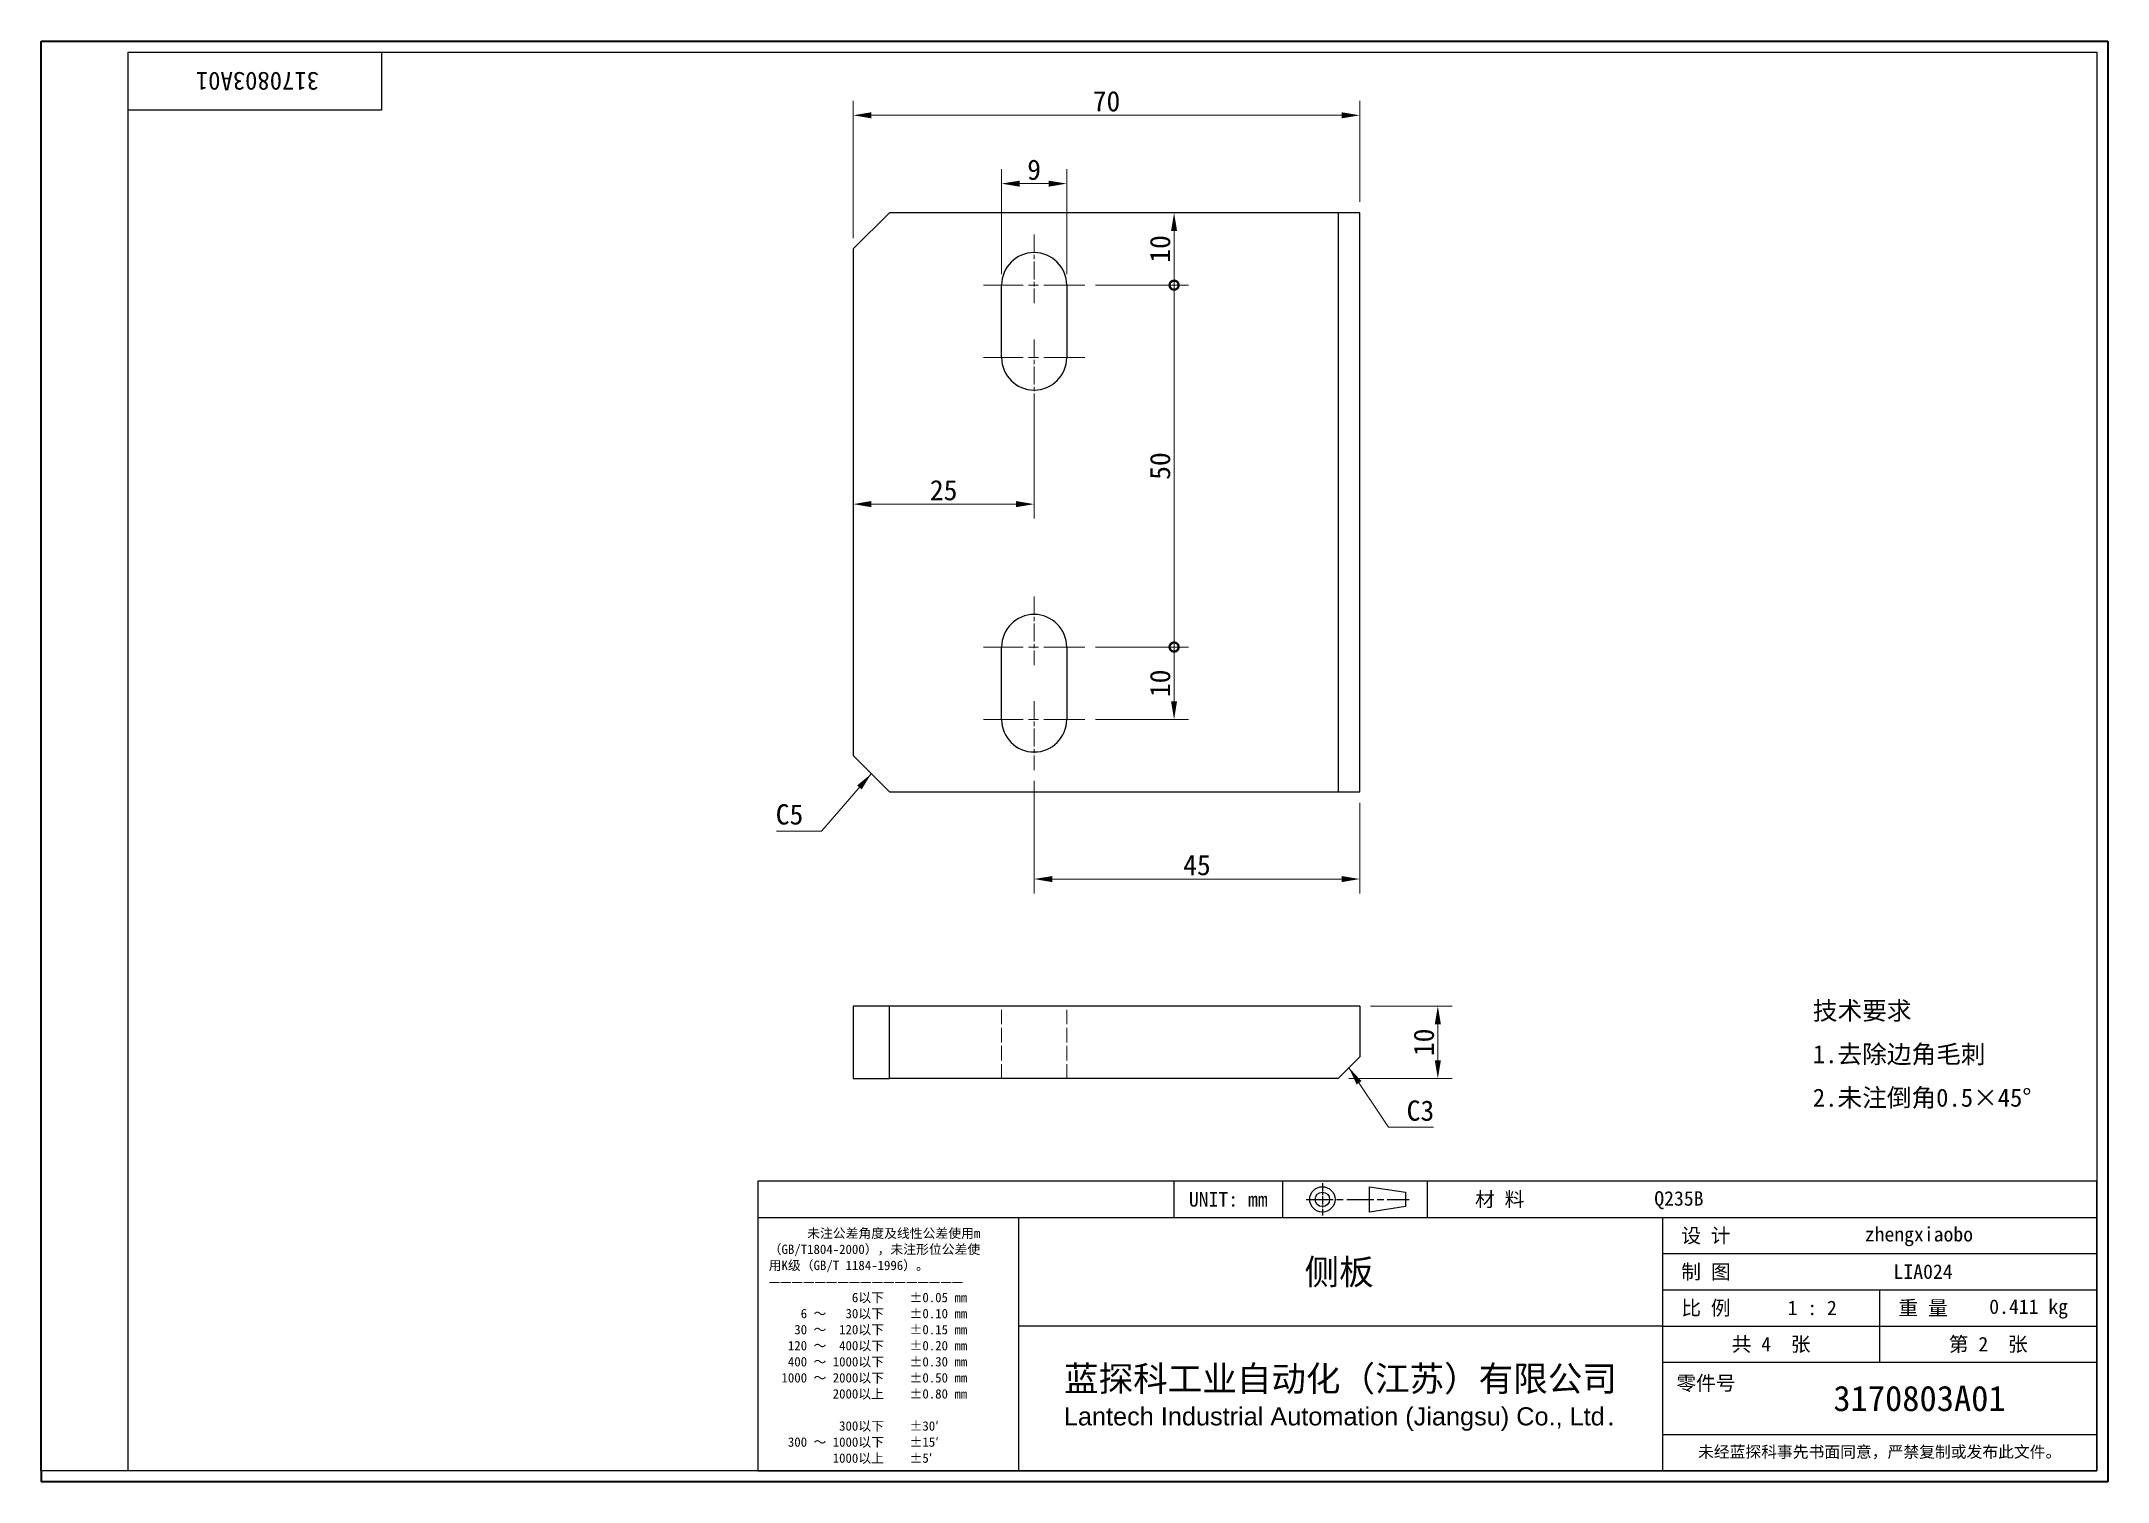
# Model space of a CAD drawing. Header units: millimetres. Extents: x 6 to 292, y 5 to 205.
import ezdxf
from ezdxf.enums import TextEntityAlignment as Align

# ---------------------------------------------------------------- set-up
doc = ezdxf.new("R2010")
doc.units = ezdxf.units.MM
doc.linetypes.add('CHAIN', pattern=[0.3543, 0.2362, -0.0295, 0.0591, -0.0295])
doc.linetypes.add('DASHED', pattern=[0.2067, 0.1654, -0.0413])
for name, color, linetype, lineweight in [('1', 7, 'Continuous', 18), ('可见 (ISO)', 7, 'Continuous', 25), ('图框 (ISO)', 7, 'Continuous', 35), ('标题 (ISO)', 7, 'Continuous', 25)]:
    doc.layers.add(name, color=color, linetype=linetype, lineweight=lineweight)
for name, color, linetype, lineweight, true_color in [('中心标记 (ISO)', 1, 'CHAIN', 18, 0xff0000), ('尺寸 (ISO)', 7, 'Continuous', 18, 0x008000), ('符号 (ISO)', 7, 'Continuous', 18, 0x008000), ('隐藏 (ISO)', 5, 'DASHED', 18, 0x0000ff)]:
    doc.layers.add(name, color=color, linetype=linetype, lineweight=lineweight, true_color=true_color)
doc.styles.add('文本样式164', font='SimSun.ttf')
doc.styles.add('文本样式165', font='SimSun.ttf')
doc.styles.add('文本样式74', font='SimSun.ttf')
doc.styles.add('最新国标', font='simfang.ttf')
doc.styles.add('注释文本 (ISO)', font='simfang.ttf')
doc.dimstyles.new('默认 (GB)', dxfattribs={"dimtxt": 2.8, "dimasz": 2.5, "dimexe": 2, "dimexo": 1.5, "dimgap": 0.5, "dimtad": 1, "dimtoh": 1, "dimdsep": 46, "dimtxsty": '最新国标', "dimcen": 0.09, "dimdle": 10, "dimclrd": 256, "dimclre": 256, "dimclrt": 256, "dimaunit": 1, "dimadec": 3, "dimazin": 2, "dimtfac": 0.535714, "dimtdec": 3, "dimtmove": 0, "dimatfit": 3, "dimfxl": 0, "dimtolj": 1, "dimlwd": -1, "dimlwe": -1, "dimarcsym": 0})
doc.dimstyles.new('默认 (GB)$7', dxfattribs={"dimtxt": 2.8, "dimasz": 2.5, "dimexe": 2, "dimexo": 1.5, "dimgap": 0.5, "dimtad": 1, "dimtoh": 1, "dimdsep": 46, "dimtxsty": '最新国标', "dimcen": 0.09, "dimdle": 10, "dimclrd": 256, "dimclre": 256, "dimclrt": 256, "dimaunit": 1, "dimadec": 3, "dimazin": 2, "dimtfac": 0.535714, "dimtdec": 3, "dimtmove": 0, "dimatfit": 3, "dimfxl": 0, "dimtolj": 1, "dimlwd": -1, "dimlwe": -1, "dimarcsym": 0})

# ---------------------------------------------------------------- blocks, each defined once
blk = doc.blocks.new('图框 最新国标')
at = {"layer": '图框 (ISO)'}
for p, q in [((6, 7), (6, 204.5)), ((6, 204.5), (291.5, 204.5)), ((291.5, 204.5), (291.5, 5.5)), ((6, 7), (6, 5.5)), ((6, 7), (6, 5.5)), ((291.5, 5.5), (6, 5.5))]:
    blk.add_line(p, q, dxfattribs=at)
at = {"layer": '图框 (ISO)', "color": 7, "linetype": 'Continuous', "lineweight": 25}
for p, q in [((18, 203), (290, 203)), ((18, 7), (18, 203)), ((18, 203), (290, 203)), ((53, 203), (53, 195)), ((290, 203), (290, 7)), ((290, 203), (290, 7)), ((53, 195), (18, 195)), ((290, 7), (6, 7)), ((290, 7), (18, 7))]:
    blk.add_line(p, q, dxfattribs=at)
at = {"layer": '图框 (ISO)', "style": '文本样式74'}
blk.add_attdef('零件代号_001', (44.36, 200.25), '', height=2.5, rotation=180, dxfattribs=at)
blk = doc.blocks.new('标题栏 最新国标')
at = {"layer": '标题 (ISO)'}
for p, q in [((381.98, -183.84), (196.98, -183.84)), ((196.98, -183.84), (196.98, -223.84)), ((254.48, -183.84), (254.48, -188.84)), ((269.48, -183.84), (269.48, -188.84)), ((281.48, -188.09), (281.48, -184.59)), ((281.48, -184.59), (286.48, -185.34)), ((286.48, -185.34), (286.48, -187.34)), ((289.48, -183.84), (289.48, -188.84)), ((381.98, -223.84), (381.98, -183.84)), ((383.48, -183.84), (383.48, -225.34)), ((286.48, -187.34), (281.48, -188.09)), ((196.98, -188.84), (381.98, -188.84)), ((232.98, -188.84), (232.98, -223.84)), ((321.98, -188.84), (321.98, -223.84)), ((321.98, -193.84), (381.98, -193.84)), ((321.98, -198.84), (381.98, -198.84)), ((351.98, -198.84), (351.98, -208.84)), ((321.98, -203.84), (232.98, -203.84)), ((321.98, -203.84), (381.98, -203.84)), ((321.98, -208.84), (381.98, -208.84)), ((321.98, -218.84), (381.98, -218.84)), ((196.98, -223.84), (381.98, -223.84)), ((383.48, -225.34), (196.98, -225.34))]:
    blk.add_line(p, q, dxfattribs=at)
at = {"layer": '标题 (ISO)', "linetype": 'CHAIN', "ltscale": 5.000333}
blk.add_line((274.98, -184.09), (274.98, -188.59), dxfattribs=at)
at = {"layer": '标题 (ISO)', "linetype": 'CHAIN', "ltscale": 15.834605}
blk.add_line((272.73, -186.34), (286.98, -186.34), dxfattribs=at)
at = {"layer": '标题 (ISO)'}
for radius in [1.75, 1]:
    blk.add_circle((274.98, -186.34), radius, dxfattribs=at)
at = {"layer": '1', "style": '文本样式164'}
for s, p in [('UNIT: mm', (261.98, -186.34)), ('材 料', (299.48, -186.34)), ('设 计', (327.98, -191.34)), ('制 图', (327.98, -196.34)), ('比 例', (327.98, -201.34)), ('重 量', (357.98, -201.34)), ('共 4  张', (336.98, -206.34)), ('第 2  张', (366.98, -206.34))]:
    blk.add_text(s, height=2, dxfattribs=at).set_placement(p, align=Align.MIDDLE_CENTER)
at = {"layer": '标题 (ISO)', "style": '注释文本 (ISO)'}
for s, insert, char_height, attachment_point, line_spacing_factor in [('\\fSimSun|b0|i0;{\\H1.3000;      未注公差角度及线性公差使用m\\P}\\fSimSun|b0|i0;{\\H1.3000;（GB/T1804-2000），未注形位公差使\\P}\\fSimSun|b0|i0;{\\H1.3000;用K级（GB/T 1184-1996）。\\P}\\fSimSun|b0|i0;{\\H1.3000;—————————————————\\P}\\fSimSun|b0|i0;{\\H1.3000;             6以下    ±0.05 mm\\P}\\fSimSun|b0|i0;{\\H1.3000;     6 ～   30以下    ±0.10 mm\\P}\\fSimSun|b0|i0;{\\H1.3000;    30 ～  120以下    ±0.15 mm\\P}\\fSimSun|b0|i0;{\\H1.3000;   120 ～  400以下    ±0.20 mm\\P}\\fSimSun|b0|i0;{\\H1.3000;   400 ～ 1000以下    ±0.30 mm\\P}\\fSimSun|b0|i0;{\\H1.3000;  1000 ～ 2000以下    ±0.50 mm\\P}\\fSimSun|b0|i0;{\\H1.3000;          2000以上    ±0.80 mm\\P}\\fSimSun|b0|i0;{\\H1.3000;\\P}\\fSimSun|b0|i0;{\\H1.3000;           300以下    ±30′\\P}\\fSimSun|b0|i0;{\\H1.3000;   300 ～ 1000以下    ±15′\\P}\\fSimSun|b0|i0;{\\H1.3000;          1000以上    ±5′}', (198.48, -206.63), 1.3, 4, 1.023913), ('{\\fMicrosoft YaHei|b0|i0|c134|p34;\\H1.75x;蓝探科工业自动化（江苏）有限公司\\P\\fArial|b0|i0|c0|p34;\\H0.71429x;Lantech Industrial Automation (Jiangsu) Co., Ltd\\fFangSong|b0|i0|c134|p49;.\\H1.15195x; }', (277.48, -213.84), 2, 5, 0.978695)]:
    blk.add_mtext(s, dxfattribs=dict(at, insert=insert, char_height=char_height, attachment_point=attachment_point, line_spacing_factor=line_spacing_factor))
at = {"layer": '标题 (ISO)', "attachment_point": 5, "style": '注释文本 (ISO)'}
for s, insert, char_height in [('\\fFangSong|b0|i0;LIA024', (357.98, -196.34), 2), ('\\fFangSong|b0|i0;零件号', (327.98, -211.84), 2), ('\\fSimSun|b0|i0;{\\H1.6000;未经蓝探科事先书面同意，严禁复制或发布此文件。}', (351.98, -221.34), 1.6)]:
    blk.add_mtext(s, dxfattribs=dict(at, insert=insert, char_height=char_height))
at = {"layer": '标题 (ISO)'}
for tag, p, height, style in [('材料_001', (320.84, -187.21), 2, '注释文本 (ISO)'), ('设计人_001', (349.92, -192.16), 2, '注释文本 (ISO)'), ('库存编号_001', (272.52, -198.11), 3.5, '文本样式165'), ('视图比例_001', (339.26, -202.33), 2, '注释文本 (ISO)'), ('质量\\P3;_001', (367.12, -202.16), 2, '注释文本 (ISO)'), ('零件代号_001', (345.58, -215.59), 3.5, '文本样式165')]:
    blk.add_attdef(tag, p, '', height=height, dxfattribs=dict(at, style=style))
blk = doc.blocks.new('*D5')
at = {"layer": 'Defpoints', "color": 0, "transparency": 16777216}
for p in [(188.17, 194.28), (188.17, 180.81), (118.17, 175.81)]:
    blk.add_point(p, dxfattribs=at)
at = {"layer": '尺寸 (ISO)', "color": 116, "true_color": 0x00803f, "transparency": 16777216}
for p, q in [((118.17, 177.31), (118.17, 196.28)), ((120.67, 194.28), (185.67, 194.28)), ((188.17, 182.31), (188.17, 196.28))]:
    blk.add_line(p, q, dxfattribs=at)
for points in [[(120.67, 194.7), (120.67, 193.86), (118.17, 194.28)], [(185.67, 194.7), (185.67, 193.86), (188.17, 194.28)]]:
    blk.add_solid(points, dxfattribs=at)
at = {"layer": '尺寸 (ISO)', "transparency": 16777216, "insert": (153.17, 196.2), "char_height": 2.8, "attachment_point": 5, "style": '最新国标'}
blk.add_mtext('\\A1;70', dxfattribs=at)
blk = doc.blocks.new('*D6')
at = {"layer": 'Defpoints', "color": 0, "transparency": 16777216}
for p in [(143.17, 156.31), (118.17, 140.56), (143.17, 140.56)]:
    blk.add_point(p, dxfattribs=at)
at = {"layer": '尺寸 (ISO)', "color": 116, "true_color": 0x00803f, "transparency": 16777216}
for p, q in [((143.17, 154.81), (143.17, 138.56)), ((120.67, 140.56), (140.67, 140.56))]:
    blk.add_line(p, q, dxfattribs=at)
for points in [[(120.67, 140.98), (120.67, 140.14), (118.17, 140.56)], [(140.67, 140.98), (140.67, 140.14), (143.17, 140.56)]]:
    blk.add_solid(points, dxfattribs=at)
at = {"layer": '尺寸 (ISO)', "transparency": 16777216, "insert": (130.67, 142.47), "char_height": 2.8, "attachment_point": 5, "style": '最新国标'}
blk.add_mtext('\\A1;25', dxfattribs=at)
blk = doc.blocks.new('_DotSmall')
at = {"color": 0, "linetype": 'ByBlock', "const_width": 0.5}
blk.add_lwpolyline([(-0.0625, 0, 1), (0.0625, 0, 1)], format="xyb", close=True, dxfattribs=at)
blk = doc.blocks.new('*D7')
at = {"layer": 'Defpoints', "color": 0, "transparency": 16777216}
for p in [(150.17, 120.81), (162.51, 120.81), (150.17, 110.81)]:
    blk.add_point(p, dxfattribs=at)
at = {"layer": '尺寸 (ISO)', "color": 116, "true_color": 0x00803f, "transparency": 16777216}
for p, q in [((151.67, 120.81), (164.51, 120.81)), ((162.51, 113.31), (162.51, 120.81)), ((151.67, 110.81), (164.51, 110.81))]:
    blk.add_line(p, q, dxfattribs=at)
blk.add_solid([(162.09, 113.31), (162.92, 113.31), (162.51, 110.81)], dxfattribs=at)
at = {"layer": '尺寸 (ISO)', "color": 116, "true_color": 0x00803f, "transparency": 16777216, "xscale": 2.5, "yscale": 2.5, "zscale": 2.5, "rotation": 90}
blk.add_blockref('_DotSmall', (162.51, 120.81), dxfattribs=at)
at = {"layer": '尺寸 (ISO)', "transparency": 16777216, "insert": (160.59, 115.8), "char_height": 2.8, "attachment_point": 5, "rotation": 90, "style": '最新国标'}
blk.add_mtext('\\A1;10', dxfattribs=at)
blk = doc.blocks.new('*D9')
at = {"layer": 'Defpoints', "color": 0, "transparency": 16777216}
for p in [(123.17, 180.81), (162.51, 180.81), (150.17, 170.81)]:
    blk.add_point(p, dxfattribs=at)
at = {"layer": '尺寸 (ISO)', "color": 116, "true_color": 0x00803f, "transparency": 16777216}
for p, q in [((162.51, 170.81), (162.51, 178.31)), ((151.67, 170.81), (164.51, 170.81))]:
    blk.add_line(p, q, dxfattribs=at)
blk.add_solid([(162.09, 178.31), (162.92, 178.31), (162.51, 180.81)], dxfattribs=at)
at = {"layer": '尺寸 (ISO)', "color": 116, "true_color": 0x00803f, "transparency": 16777216, "xscale": 2.5, "yscale": 2.5, "zscale": 2.5, "rotation": 270}
blk.add_blockref('_DotSmall', (162.51, 170.81), dxfattribs=at)
at = {"layer": '尺寸 (ISO)', "transparency": 16777216, "insert": (160.59, 175.82), "char_height": 2.8, "attachment_point": 5, "rotation": 90, "style": '最新国标'}
blk.add_mtext('\\A1;10', dxfattribs=at)
blk = doc.blocks.new('*D10')
at = {"layer": 'Defpoints', "color": 0, "transparency": 16777216}
for p in [(150.17, 170.81), (162.51, 170.81), (150.17, 120.81)]:
    blk.add_point(p, dxfattribs=at)
at = {"layer": '尺寸 (ISO)', "color": 116, "true_color": 0x00803f, "transparency": 16777216}
for p, q in [((151.67, 170.81), (164.51, 170.81)), ((162.51, 120.81), (162.51, 170.81)), ((151.67, 120.81), (164.51, 120.81))]:
    blk.add_line(p, q, dxfattribs=at)
at = {"layer": '尺寸 (ISO)', "color": 116, "true_color": 0x00803f, "transparency": 16777216, "xscale": 2.5, "yscale": 2.5, "zscale": 2.5}
for p, rotation in [((162.51, 170.81), 90), ((162.51, 120.81), 270)]:
    blk.add_blockref('_DotSmall', p, dxfattribs=dict(at, rotation=rotation))
at = {"layer": '尺寸 (ISO)', "transparency": 16777216, "insert": (160.59, 145.82), "char_height": 2.8, "attachment_point": 5, "rotation": 90, "style": '最新国标'}
blk.add_mtext('\\A1;50', dxfattribs=at)
blk = doc.blocks.new('*D11')
at = {"layer": 'Defpoints', "color": 0, "transparency": 16777216}
for p in [(147.67, 184.84), (138.67, 170.81), (147.67, 170.81)]:
    blk.add_point(p, dxfattribs=at)
at = {"layer": '尺寸 (ISO)', "color": 116, "true_color": 0x00803f, "transparency": 16777216}
for p, q in [((138.67, 172.31), (138.67, 186.84)), ((147.67, 172.31), (147.67, 186.84)), ((141.17, 184.84), (145.17, 184.84))]:
    blk.add_line(p, q, dxfattribs=at)
for points in [[(141.17, 185.25), (141.17, 184.42), (138.67, 184.84)], [(145.17, 185.25), (145.17, 184.42), (147.67, 184.84)]]:
    blk.add_solid(points, dxfattribs=at)
at = {"layer": '尺寸 (ISO)', "transparency": 16777216, "insert": (143.17, 186.75), "char_height": 2.8, "attachment_point": 5, "style": '最新国标'}
blk.add_mtext('\\A1;9', dxfattribs=at)
blk = doc.blocks.new('*D12')
at = {"layer": 'Defpoints', "color": 0, "transparency": 16777216}
for p in [(188.17, 71.2), (185.17, 61.2), (198.95, 61.2)]:
    blk.add_point(p, dxfattribs=at)
at = {"layer": '尺寸 (ISO)', "color": 116, "true_color": 0x00803f, "transparency": 16777216}
for p, q in [((189.67, 71.2), (200.95, 71.2)), ((198.95, 68.7), (198.95, 63.7)), ((186.67, 61.2), (200.95, 61.2))]:
    blk.add_line(p, q, dxfattribs=at)
for points in [[(198.53, 68.7), (199.37, 68.7), (198.95, 71.2)], [(198.53, 63.7), (199.37, 63.7), (198.95, 61.2)]]:
    blk.add_solid(points, dxfattribs=at)
at = {"layer": '尺寸 (ISO)', "transparency": 16777216, "insert": (197.03, 66.2), "char_height": 2.8, "attachment_point": 5, "rotation": 90, "style": '最新国标'}
blk.add_mtext('\\A1;10', dxfattribs=at)
blk = doc.blocks.new('*D13')
at = {"layer": 'Defpoints', "color": 0, "transparency": 16777216}
for p in [(143.17, 103.81), (188.17, 100.81), (188.17, 88.76)]:
    blk.add_point(p, dxfattribs=at)
at = {"layer": '尺寸 (ISO)', "color": 116, "true_color": 0x00803f, "transparency": 16777216}
for p, q in [((143.17, 102.31), (143.17, 86.76)), ((188.17, 99.31), (188.17, 86.76)), ((145.67, 88.76), (185.67, 88.76))]:
    blk.add_line(p, q, dxfattribs=at)
for points in [[(145.67, 89.17), (145.67, 88.34), (143.17, 88.76)], [(185.67, 89.17), (185.67, 88.34), (188.17, 88.76)]]:
    blk.add_solid(points, dxfattribs=at)
at = {"layer": '尺寸 (ISO)', "transparency": 16777216, "insert": (165.67, 90.67), "char_height": 2.8, "attachment_point": 5, "style": '最新国标'}
blk.add_mtext('\\A1;45', dxfattribs=at)

msp = doc.modelspace()

# ---------------------------------------------------------------- linework, layer by layer
at = {"layer": '中心标记 (ISO)', "ltscale": 10.556371}
for p, q in [((143.173, 177.813), (143.173, 168.313)), ((143.173, 163.313), (143.173, 153.813)), ((143.173, 127.813), (143.173, 118.313)), ((143.173, 113.313), (143.173, 103.813)), ((143.173, 113.313), (143.173, 103.813))]:
    msp.add_line(p, q, dxfattribs=at)
at = {"layer": '中心标记 (ISO)', "ltscale": 23.990969}
for p, q in [((150.173, 170.813), (136.173, 170.813)), ((150.173, 160.813), (136.173, 160.813)), ((150.173, 120.813), (136.173, 120.813)), ((150.173, 110.813), (136.173, 110.813)), ((150.173, 110.813), (136.173, 110.813))]:
    msp.add_line(p, q, dxfattribs=at)
at = {"layer": '可见 (ISO)'}
for p, q in [((118.173, 175.813), (123.173, 180.813)), ((185.173, 180.813), (123.173, 180.813)), ((185.173, 180.813), (185.173, 100.813)), ((188.173, 180.813), (185.173, 180.813)), ((188.173, 100.813), (188.173, 180.813)), ((118.173, 175.813), (118.173, 105.813)), ((138.673, 160.813), (138.673, 170.813)), ((147.673, 170.813), (147.673, 160.813)), ((138.673, 110.813), (138.673, 120.813)), ((147.673, 120.813), (147.673, 110.813)), ((123.173, 100.813), (118.173, 105.813)), ((123.173, 100.813), (185.173, 100.813)), ((185.173, 100.813), (188.173, 100.813)), ((118.173, 71.198), (118.173, 61.198)), ((123.173, 71.198), (118.173, 71.198)), ((123.173, 61.198), (123.173, 71.198)), ((188.173, 71.198), (123.173, 71.198)), ((188.173, 71.198), (188.173, 64.198)), ((188.173, 64.198), (185.173, 61.198)), ((118.173, 61.198), (123.173, 61.198)), ((185.173, 61.198), (123.173, 61.198))]:
    msp.add_line(p, q, dxfattribs=at)
for centre, start, end in [((143.173, 170.813), 0, 180), ((143.173, 160.813), 180, 0), ((143.173, 120.813), 0, 180), ((143.173, 110.813), 180, 0)]:
    msp.add_arc(centre, 4.5, start, end, dxfattribs=at)
at = {"layer": '隐藏 (ISO)', "ltscale": 12.094824}
for p, q in [((138.673, 61.198), (138.673, 71.198)), ((147.673, 61.198), (147.673, 71.198))]:
    msp.add_line(p, q, dxfattribs=at)

# ---------------------------------------------------------------- block references
for name, p, values in [('图框 最新国标', (0, 0), {'零件代号_001': '3170803A01'}), ('标题栏 最新国标', (-91.983, 230.844), {'零件代号_001': '3170803A01', '库存编号_001': '侧板', '质量\\P3;_001': '0.411 kg', '视图比例_001': '1 : 2', '设计人_001': 'zhengxiaobo', '材料_001': 'Q235B'})]:
    msp.add_blockref(name, p).add_auto_attribs(values)

# ---------------------------------------------------------------- texts
at = {"layer": '符号 (ISO)', "char_height": 2.8, "style": '最新国标'}
for s, insert, attachment_point in [('C5', (111.278, 99.093), 3), ('C3', (194.641, 58.168), 1)]:
    msp.add_mtext(s, dxfattribs=dict(at, insert=insert, attachment_point=attachment_point))
at = {"layer": '符号 (ISO)', "insert": (250.763, 64.412), "char_height": 2.5, "width": 35.55556, "attachment_point": 4, "line_spacing_factor": 1.441304, "style": '注释文本 (ISO)'}
msp.add_mtext('\\fFangSong|b0|i0;{\\H2.5000;技术要求\\P}\\fFangSong|b0|i0;{\\H2.5000;1.去除边角毛刺\\P}\\fFangSong|b0|i0;{\\H2.5000;2.未注倒角0.5×45°}', dxfattribs=at)

# ---------------------------------------------------------------- dimensions: what is measured, and where the dimension line sits
at = {"layer": '尺寸 (ISO)', "color": 116, "true_color": 0x00803f}
for base, p1, p2, angle, override, picture, middle in [((188.173, 194.279), (118.173, 175.813), (188.173, 180.813), 180, {"dimgap": 0.5, "dimtoh": 0, "dimdec": 2, "dimtol": 0, "dimlim": 0, "dimtp": 0, "dimtm": 0, "dimtdec": 3, "dimtofl": 0, "dimatfit": 1}, '*D5', (153.173, 194.279)), ((162.508, 180.813), (150.173, 170.813), (123.173, 180.813), 90, {"dimgap": 0.5, "dimtoh": 0, "dimdec": 2, "dimblk1": 'DotSmall', "dimsah": 1, "dimdle": 0, "dimse2": 1, "dimtol": 0, "dimlim": 0, "dimtp": 0, "dimtm": 0, "dimtdec": 3, "dimtofl": 0, "dimatfit": 1}, '*D9', (162.508, 175.823)), ((162.508, 170.813), (150.173, 120.813), (150.173, 170.813), 90, {"dimgap": 0.5, "dimtoh": 0, "dimdec": 2, "dimblk1": 'DotSmall', "dimblk2": 'DotSmall', "dimsah": 1, "dimdle": 0, "dimtol": 0, "dimlim": 0, "dimtp": 0, "dimtm": 0, "dimtdec": 3, "dimtofl": 0, "dimatfit": 1}, '*D10', (162.508, 145.823)), ((143.173, 140.559), (118.173, 140.559), (143.173, 156.313), 180, {"dimgap": 0.5, "dimtoh": 0, "dimdec": 2, "dimse1": 1, "dimtol": 0, "dimlim": 0, "dimtp": 0, "dimtm": 0, "dimtdec": 3, "dimtofl": 0, "dimatfit": 1}, '*D6', (130.673, 140.559)), ((162.508, 120.813), (150.173, 110.813), (150.173, 120.813), 90, {"dimgap": 0.5, "dimtoh": 0, "dimdec": 2, "dimblk2": 'DotSmall', "dimsah": 1, "dimdle": 0, "dimtol": 0, "dimlim": 0, "dimtp": 0, "dimtm": 0, "dimtdec": 3, "dimtofl": 0, "dimatfit": 1}, '*D7', (162.508, 115.803)), ((188.173, 88.758), (143.173, 103.813), (188.173, 100.813), 180, {"dimgap": 0.5, "dimtoh": 0, "dimdec": 2, "dimtol": 0, "dimlim": 0, "dimtp": 0, "dimtm": 0, "dimtdec": 3, "dimtofl": 0, "dimatfit": 1}, '*D13', (165.673, 88.758)), ((198.95, 61.198), (188.173, 71.198), (185.173, 61.198), 90, {"dimgap": 0.5, "dimtoh": 0, "dimdec": 2, "dimtol": 0, "dimlim": 0, "dimtp": 0, "dimtm": 0, "dimtdec": 3, "dimtofl": 0, "dimatfit": 1}, '*D12', (198.95, 66.198))]:
    dim = msp.add_linear_dim(base=base, p1=p1, p2=p2, angle=angle, dimstyle='默认 (GB)', override=override, dxfattribs=at)
    dim.commit()
    dim.dimension.update_dxf_attribs({"geometry": picture, "text_midpoint": middle, "dimtype": 160})
dim = msp.add_linear_dim(base=(147.673, 184.838), p1=(138.673, 170.813), p2=(147.673, 170.813), dimstyle='默认 (GB)', override={"dimgap": 0.5, "dimtoh": 0, "dimdec": 2, "dimtol": 0, "dimlim": 0, "dimtp": 0, "dimtm": 0, "dimtdec": 3, "dimtofl": 0, "dimatfit": 1}, dxfattribs=at)
dim.commit()
dim.dimension.update_dxf_attribs({"geometry": '*D11', "text_midpoint": (143.173, 184.838), "dimtype": 160})

# ---------------------------------------------------------------- leaders
at = {"layer": '符号 (ISO)', "color": 116, "true_color": 0x00803f, "annotation_type": 0, "has_hookline": 1, "text_width": 3.712}
for points, hookline_direction in [([(120.673, 103.313), (113.778, 95.377), (111.278, 95.377)], 1), ([(186.673, 62.698), (192.141, 54.469), (194.641, 54.469)], 0)]:
    msp.add_leader(points, dimstyle='默认 (GB)$7', override={"dimgap": 0, "dimtad": 1}, dxfattribs=dict(at, hookline_direction=hookline_direction))

doc.saveas('drawing.dxf')
